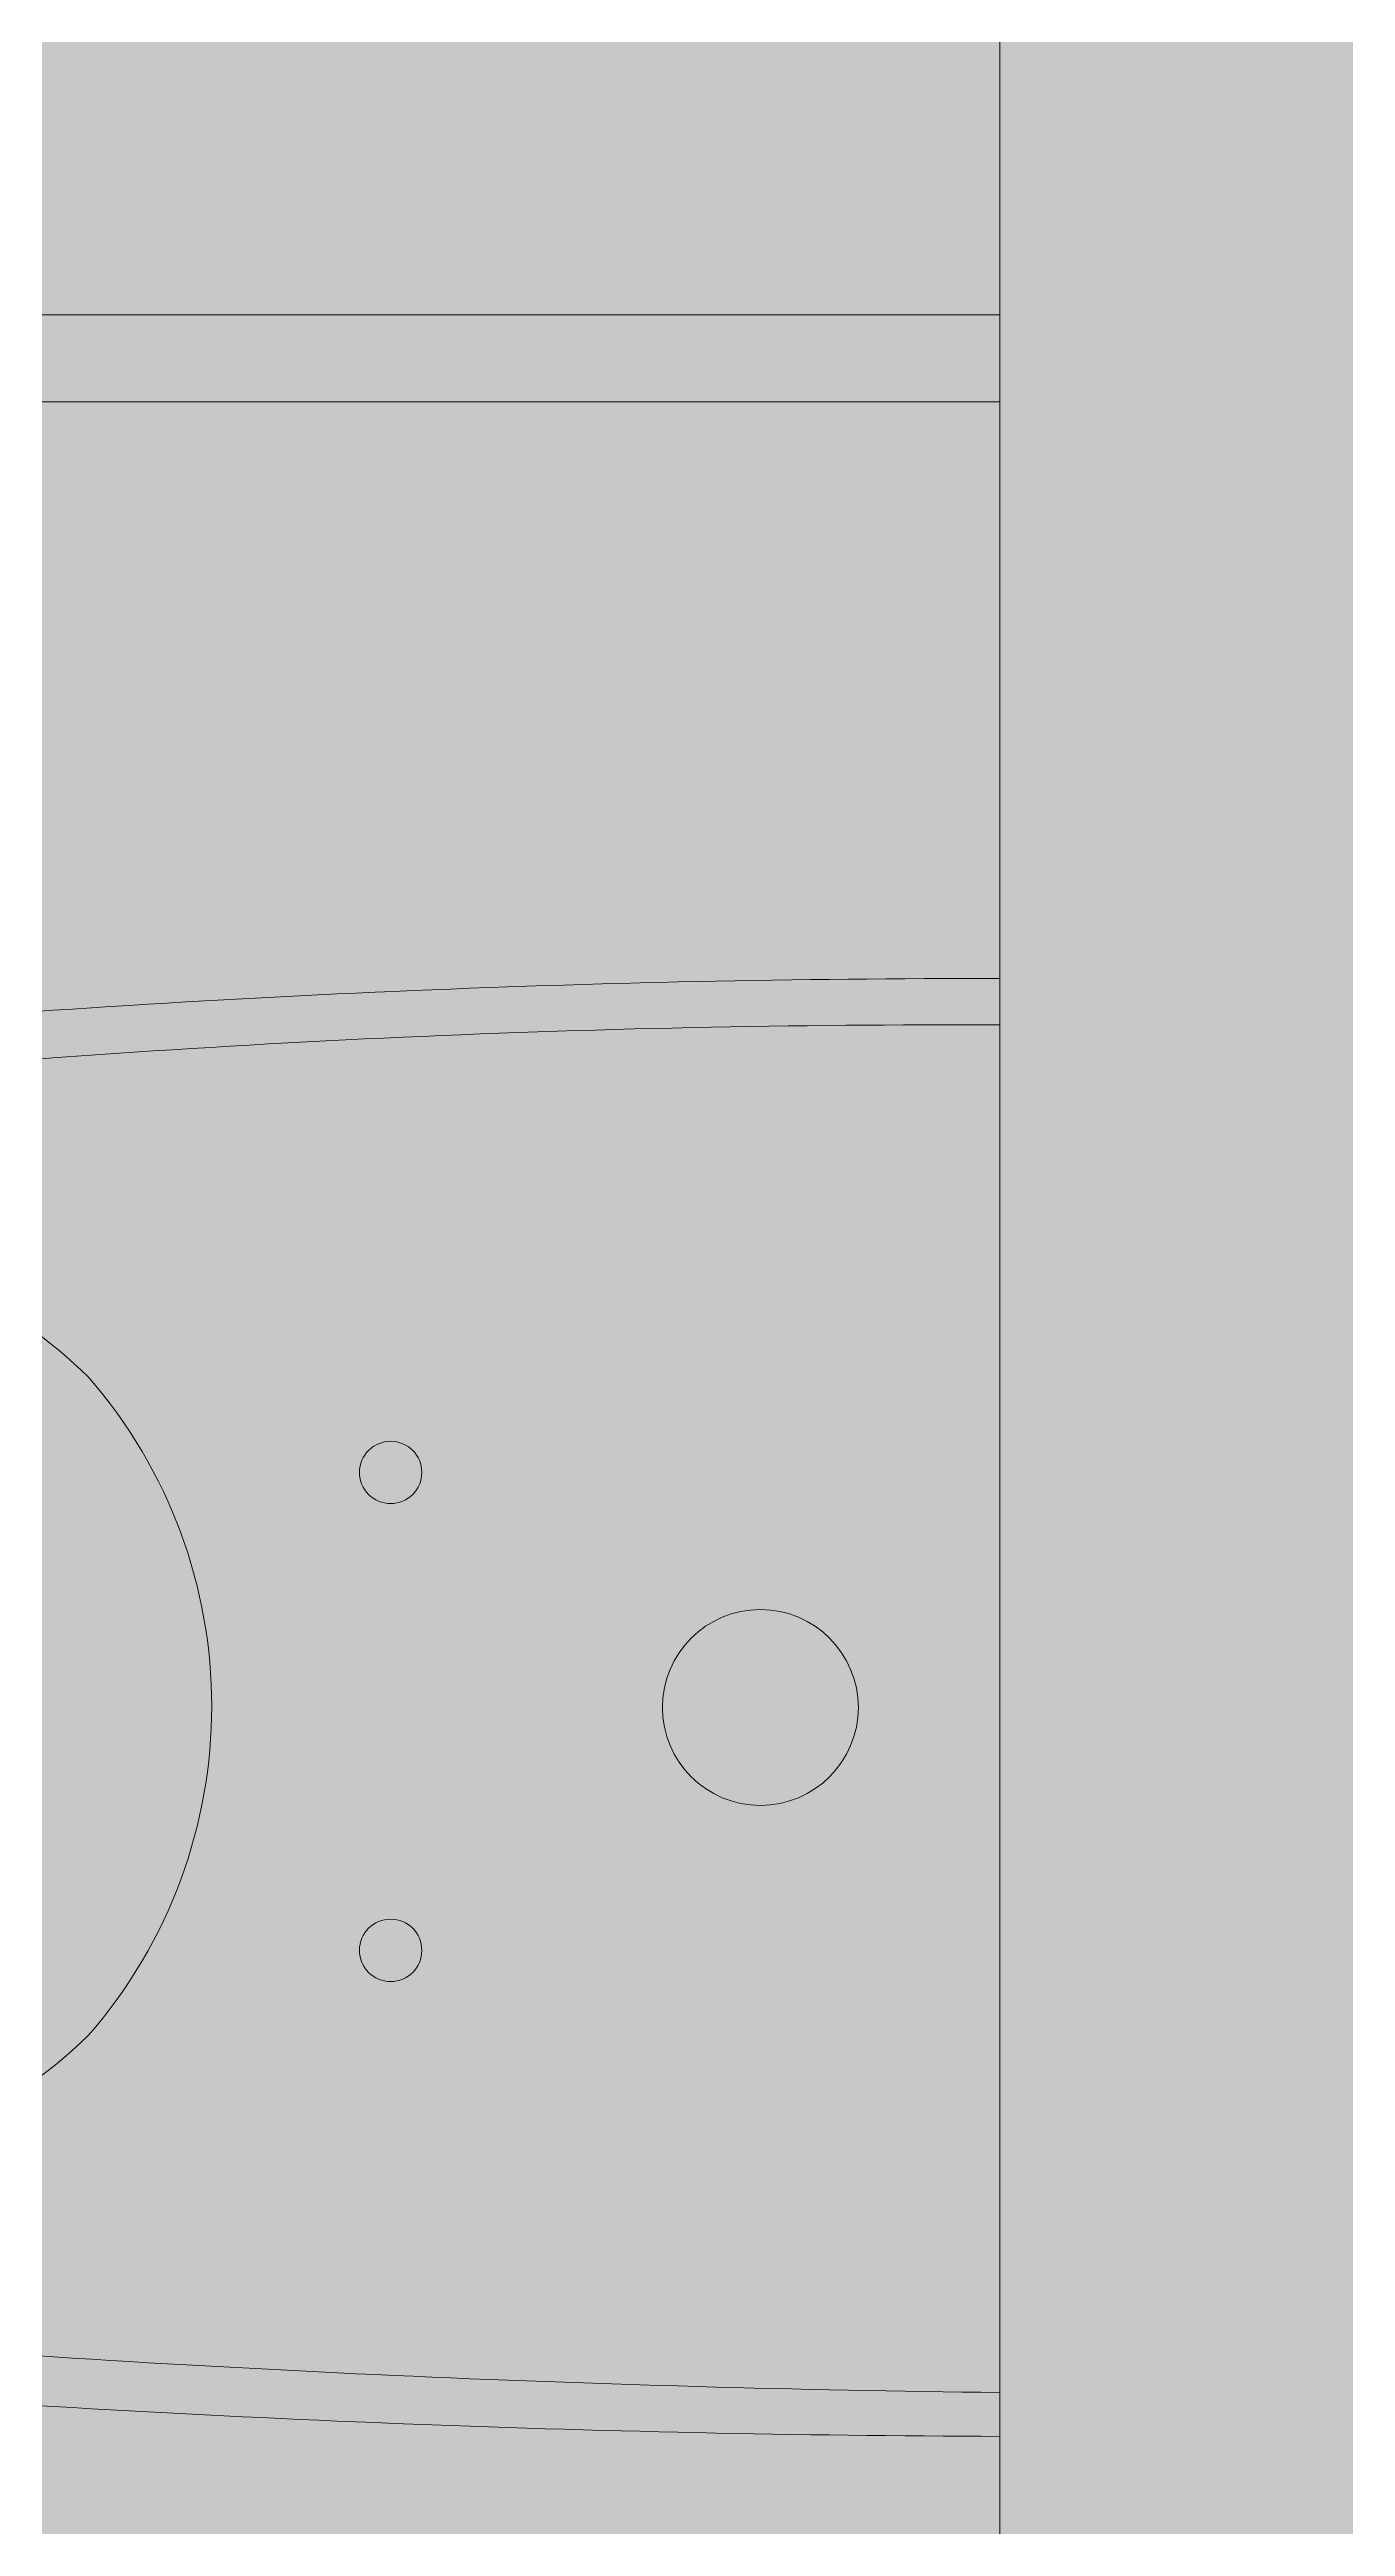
# Model space of a CAD drawing. Header units: inches. Extents: x -865 to 1895, y -762 to 1388.
# Drawn here: x 654.02 to 668.9, y 3.99 to 32.45 of the extents above; entities that cross this region are included whole.
import ezdxf

# ---------------------------------------------------------------- set-up
doc = ezdxf.new("R2010")
doc.units = ezdxf.units.IN
doc.header["$MEASUREMENT"] = 0
for name, color, linetype, lineweight in [('4th Floor Revit Background_dwg', 8, 'Continuous', 9), ('A-DETL-GENF', 92, 'Continuous', 9), ('A-EXIST-CORE', 7, 'Continuous', 9), ('A-FLOR-TPTN', 7, 'Continuous', 9), ('P-FIXT', 7, 'Continuous', 9)]:
    doc.layers.add(name, color=color, linetype=linetype, lineweight=lineweight)
doc.styles.add('Swis721 Lt BT', font='swissl.ttf', dxfattribs={"height": 0.001})

# ---------------------------------------------------------------- blocks, each defined once
blk = doc.blocks.new('4th Floor Revit Background_dwg_WC-WALL-MTD-PLN-2868501-4th Floor New Construction - Partition Plan')
at = {"layer": 'P-FIXT'}
blk.add_line((8.375, 0), (-8.375, 0), dxfattribs=at)
for centre, radius in [((0, -2.75), 1.125), ((-2.7, -6.996), 0.358), ((2.791, -6.996), 0.358)]:
    blk.add_circle(centre, radius, dxfattribs=at)
for centre, radius, start, end in [((-199.077, 2.365), 206.962, 355.49184, 359.34538), ((-183.611, 0.627), 191.987, 355.65952, 359.81286), ((148.965, -0.152), 157.34, 179.94453, 185.01378), ((132.947, -0.527), 140.79, 179.78542, 185.54502), ((-0.014, -14.807), 5.756, 48.8891, 131.1109), ((0.634, -14.778), 6.181, 135.8228, 168.905), ((-0.524, -14.643), 5.988, 5.8382, 44.1772)]:
    blk.add_arc(centre, radius, start, end, dxfattribs=at)
blk = doc.blocks.new('4th Floor Revit Background_dwg-1506688-4th Floor New Construction - Partition Plan')
at = {"layer": 'A-EXIST-CORE', "flags": 128}
blk.add_lwpolyline([(1679.229, 901.393), (1821.604, 901.393), (1821.604, 741.393), (1762.604, 741.393), (1762.604, 763.643)], dxfattribs=at)
at = {"layer": 'A-FLOR-TPTN'}
for p, q in [((1761.604, 870.393), (1821.604, 870.393)), ((1761.604, 869.393), (1821.604, 869.393))]:
    blk.add_line(p, q, dxfattribs=at)
at = {"rotation": 270}
blk.add_blockref('4th Floor Revit Background_dwg_WC-WALL-MTD-PLN-2868501-4th Floor New Construction - Partition Plan', (1821.604, 854.393), dxfattribs=at)
at = {"layer": 'P-FIXT', "char_height": 0.001, "attachment_point": 1, "line_spacing_factor": 1.005062, "style": 'Swis721 Lt BT'}
for s, insert, width, rotation in [('VITREOUS CHINA', (1821.6, 854.393), 0.01315, 270), ('TOILETS', (1821.602, 854.393), 0.00633, 270), ('WELLWORTH', (1821.603, 854.393), 0.01003, 270), ('K-3432', (1821.605, 854.393), 0.00515, 270), ('VITREOUS CHINA', (1821.666, 854.397), 0.01315, 180), ('C_TOILETS', (1821.666, 854.395), 0.00833, 180), ('KINGSTON', (1821.666, 854.393), 0.00823, 180), ('K-4330', (1821.666, 854.392), 0.00515, 180)]:
    blk.add_mtext(s, dxfattribs=dict(at, insert=insert, width=width, rotation=rotation))

msp = doc.modelspace()

# ---------------------------------------------------------------- hatches: boundary and pattern name
at = {"layer": 'A-DETL-GENF'}
h = msp.add_hatch(color=9, dxfattribs=at)
h.paths.add_polyline_path([(393.156, -162.72), (541.056, -162.72), (541.056, -147.944), (752.681, -147.944), (752.681, -162.72), (867.192, -162.72), (867.192, 64.405), (393.156, 64.405), (393.156, 24.53), (402.642, 24.53), (402.642, -19.47), (393.156, -19.47), (393.156, -77.47), (402.642, -77.47), (402.642, -121.47), (393.156, -121.47), (393.156, -158.22)], flags=0)
h.paths.add_polyline_path([(1527.087, -162.72), (1527.087, 68.308), (1241.087, 68.308), (1241.087, -162.72), (1517.613, -162.72)], flags=0)
h.paths.add_polyline_path([(159.665, -160.845), (261.142, -160.845), (261.142, -120.86), (251.642, -120.86), (251.642, -76.86), (261.642, -76.86), (261.642, -18.86), (251.642, -18.86), (251.642, 25.14), (261.142, 25.14), (261.142, 62.362), (177.394, 62.362), (95.514, 144.242), (38.045, 144.242), (38.045, 18.14), (1.059, 18.14), (1.059, -160.845), (153.68, -160.845)], flags=0)
h.paths.add_polyline_path([(-353.512, 330.778), (-327.349, 330.778), (-209.17, 448.957), (-318.991, 558.753), (-389.629, 558.753), (-389.629, 773.499), (-505.564, 773.499), (-505.564, 330.778), (-374.018, 330.778)], flags=0)

# ---------------------------------------------------------------- block references
at = {"layer": '4th Floor Revit Background_dwg', "color": 7}
msp.add_blockref('4th Floor Revit Background_dwg-1506688-4th Floor New Construction - Partition Plan', (-1156.673, -840.988), dxfattribs=at)

doc.saveas('drawing.dxf')
